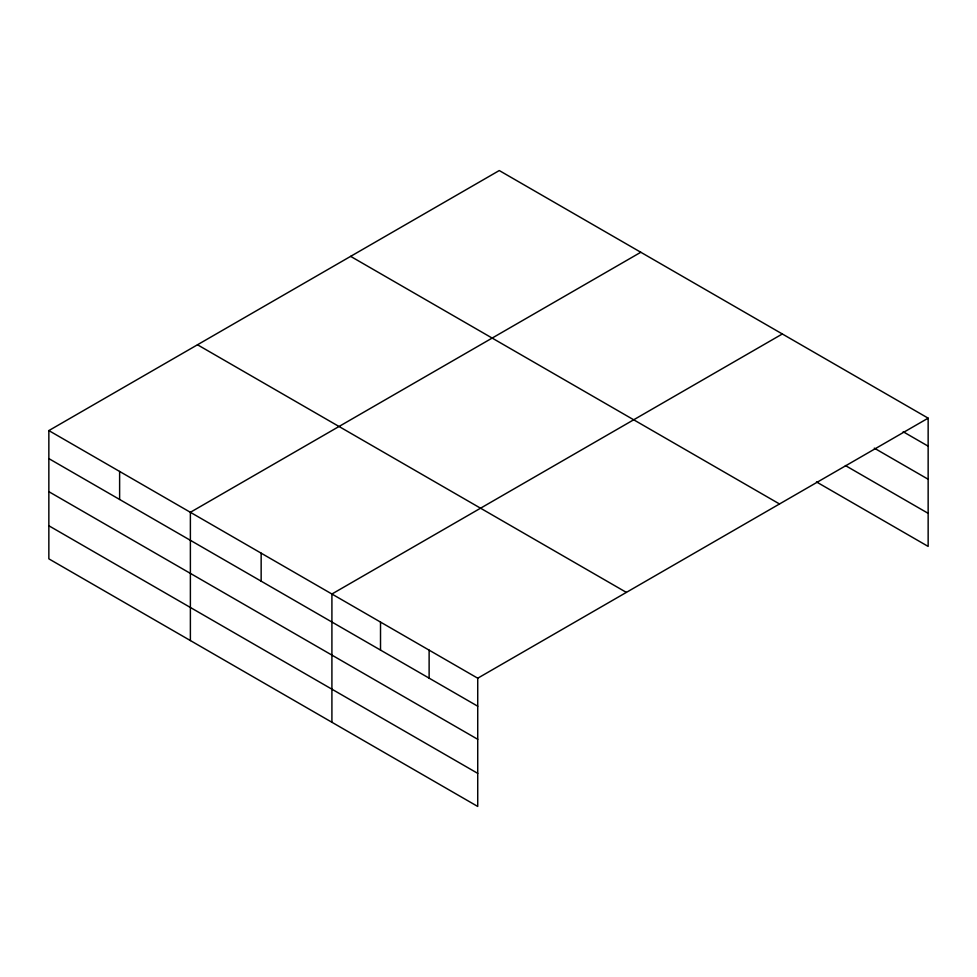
<?xml version="1.0" encoding="UTF-8"?>
<svg xmlns="http://www.w3.org/2000/svg" width="977" height="977" viewBox="0 0 977 977"><rect width="100%" height="100%" fill="white"/><g stroke="black" fill="none" stroke-linecap="round" stroke-linejoin="round"><path stroke-width="1.47" d="M477.729 739.296L477.729 678.209L48.85 430.588L48.85 558.844L477.729 806.452L477.729 739.296L48.85 491.675M816.491 481.942L928.15 546.412L928.15 418.156L499.271 170.548L48.85 430.588M640.802 252.261L190.381 512.302L190.381 640.558M782.333 333.975L331.911 594.016L331.911 722.272M477.729 678.209L928.15 418.156M903.188 431.749L928.15 446.159M874.293 448.15L928.15 479.243M845.386 465.54L928.15 513.328M350.633 256.365L779.512 503.973M197.488 344.771L626.367 592.392M48.85 458.604L477.729 706.212M48.85 525.76L477.729 773.369M429.123 650.145L429.123 678.148M380.517 622.08L380.517 650.084M261.152 553.165L261.152 581.168M119.621 471.451L119.621 499.455"/></g></svg>
